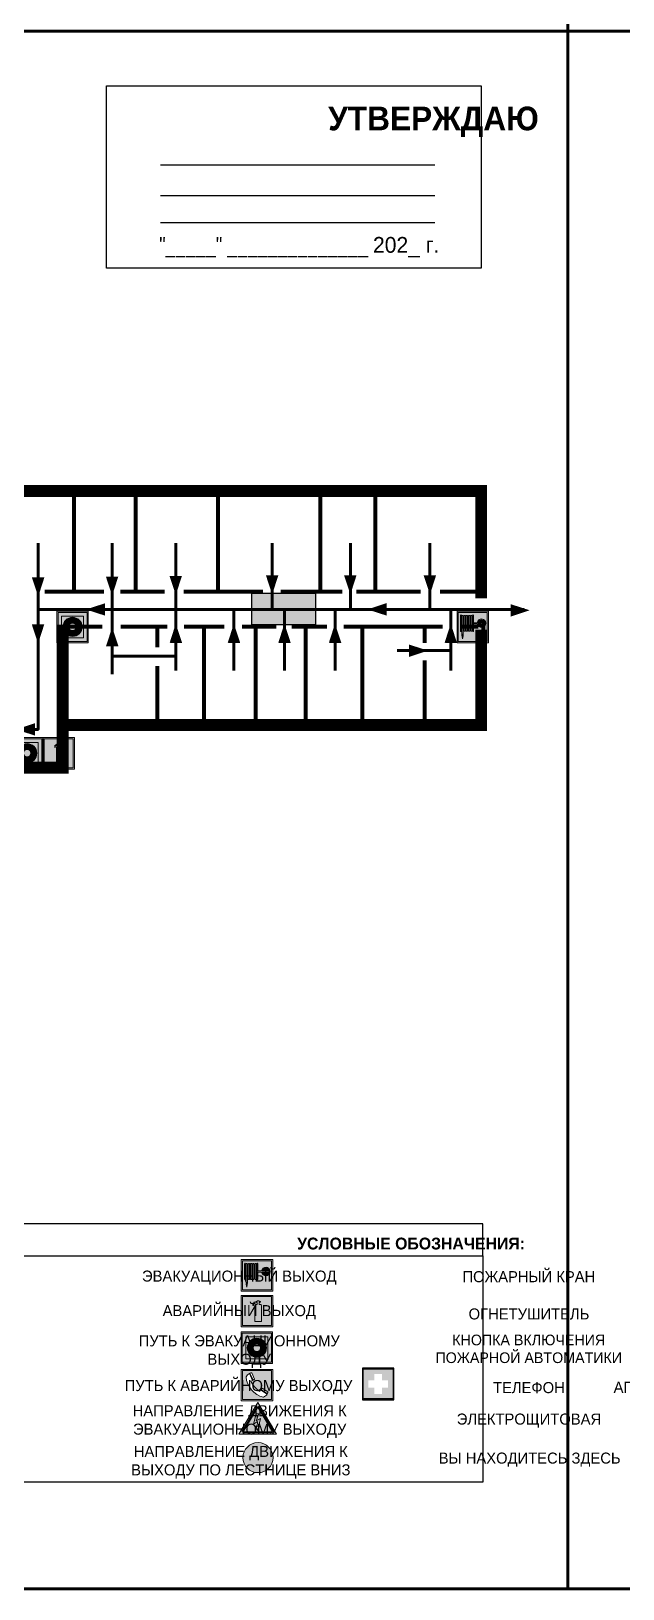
# Model space of a CAD drawing. Header units: millimetres. Extents: x 13810 to 67229, y 12374 to 21950.
# Drawn here: x 22379.6 to 22529.7, y 19083.2 to 19478.2 of the extents above; entities that cross this region are included whole.
import ezdxf

# ---------------------------------------------------------------- set-up
doc = ezdxf.new("R2010")
doc.units = ezdxf.units.MM
doc.layers.add('План_Штампы', color=7, linetype='Continuous')
doc.styles.add('обычный', font='arial.ttf')

# ---------------------------------------------------------------- blocks, each defined once
blk = doc.blocks.new('A$C54414219')
at = {"true_color": 0xffffff}
h = blk.add_hatch(color=7, dxfattribs=at)
h.paths.add_polyline_path([(2.39, -9.45), (2.39, -18.3), (11.23, -18.3), (11.23, -9.45)], flags=0)
h.paths.add_polyline_path([(10.71, -13.87, -1), (2.92, -13.87, -1)], flags=0)
h.paths.add_polyline_path([(8.3, -13.87, -1), (5.33, -13.87, -1)], flags=0)
h.paths.add_polyline_path([(0.41, -7.47), (0.41, -20.27), (13.21, -20.27), (13.21, -7.47)])
h.paths.add_polyline_path([(0.92, -19.77), (12.71, -19.77), (12.71, -7.98), (0.92, -7.98)], flags=16)
h.paths.add_polyline_path([(11.23, -9.45), (11.23, -18.3), (2.39, -18.3), (2.39, -9.45)], flags=0)
at = {"lineweight": 5}
h = blk.add_hatch(color=242, dxfattribs=at)
h.paths.add_polyline_path([(12.71, -7.98), (0.92, -7.98), (0.92, -19.77), (12.71, -19.77)])
h.paths.add_polyline_path([(11.23, -18.3), (2.39, -18.3), (2.39, -9.45), (11.23, -9.45)], flags=16)
h.paths.add_polyline_path([(10.71, -13.87, -1), (2.92, -13.87, -1)], flags=0)
h.paths.add_polyline_path([(8.3, -13.87, -1), (5.33, -13.87, -1)], flags=0)
at = {"true_color": 0xffffff}
h = blk.add_hatch(color=7, dxfattribs=at)
h.paths.add_polyline_path([(2.39, -9.45), (2.39, -18.3), (11.23, -18.3), (11.23, -9.45)])
h.paths.add_polyline_path([(10.71, -13.87, -1), (2.92, -13.87, -1)], flags=16)
h.paths.add_polyline_path([(8.3, -13.87, -1), (5.33, -13.87, -1)], flags=0)
at = {"lineweight": 5}
h = blk.add_hatch(color=242, dxfattribs=at)
h.paths.add_polyline_path([(2.92, -13.87, 1), (10.71, -13.87, 1)])
h.paths.add_polyline_path([(8.3, -13.87, -1), (5.33, -13.87, -1)], flags=16)
at = {"color": 242, "lineweight": 5}
for p, q in [((0.41, -20.27), (0.41, -7.47)), ((0.41, -7.47), (13.21, -7.47)), ((0.41, -7.47), (13.21, -7.47)), ((13.21, -20.27), (13.21, -7.47)), ((0.41, -20.27), (13.21, -20.27))]:
    blk.add_line(p, q, dxfattribs=at)
for points in [[(0.92, -7.98), (12.71, -7.98), (12.71, -19.77), (0.92, -19.77)], [(2.39, -9.45), (11.23, -9.45), (11.23, -18.3), (2.39, -18.3)]]:
    blk.add_lwpolyline(points, close=True, dxfattribs=at)
for radius in [3.89, 1.49]:
    blk.add_circle((6.81, -13.87), radius, dxfattribs=at)
blk = doc.blocks.new('A$C32E8229D')
at = {"true_color": 0xffffff}
blk.add_hatch(color=7, dxfattribs=at).paths.add_polyline_path([(0, 0), (0, -8), (16, -8), (16, 0)])
h = blk.add_hatch(color=126)
h.paths.add_polyline_path([(0.2, -0.2), (15.8, -0.2), (15.8, -7.8), (0.2, -7.8)])
h.paths.add_polyline_path([(13.49, -2.05), (12.08, -2.05), (11.37, -2.63, 0.162397), (11.29, -2.84), (11.29, -3.63), (10.35, -3.63), (10.35, -4.05), (11.68, -4.05), (11.68, -3.48), (12.26, -4.28), (11.29, -5.1), (11.29, -6.78), (11.85, -6.78), (11.85, -5.44), (12.8, -4.64), (12.8, -5.94), (14.46, -5.94), (14.46, -5.39), (13.45, -5.39), (13.45, -3.97), (12.46, -2.59), (13.15, -2.59), (13.69, -3.34), (14.18, -3)], flags=16)
h.paths.add_polyline_path([(10.74, -1.82, 1), (11.8, -1.82, 1)], flags=16)
h.paths.add_polyline_path([(9.39, -3.59), (5.99, -3.59), (6.56, -3.03), (5.91, -3.03), (5.1, -3.83), (5.91, -4.64), (6.56, -4.64), (5.99, -4.09), (9.39, -4.09)], flags=16)
h.paths.add_polyline_path([(4.29, -1.08), (1.72, -1.08), (1.72, -6.6), (4.29, -6.6)], flags=16)
at = {"color": 126}
blk.add_lwpolyline([(16, -8), (0, -8), (0, 0), (16, 0)], close=True, dxfattribs=at)
blk = doc.blocks.new('A$C37112FD5')
at = {"true_color": 0xf5f5ff}
h = blk.add_hatch(color=7, dxfattribs=at)
h.dxf.hatch_style = 1
h.paths.add_polyline_path([(12.8, -7.4), (0, -7.4), (0, -20.2), (12.8, -20.2)])
h.paths.add_polyline_path([(12.29, -7.91), (12.29, -19.69), (0.51, -19.69), (0.51, -7.91)], flags=16)
h.paths.add_polyline_path([(4.98, -9.04, -0.42597), (5.17, -9.22), (5.17, -12.25), (5.17, -15.29, -0.432244), (4.98, -15.47), (4.83, -15.47, -0.42597), (4.64, -15.29), (4.64, -12.25), (4.64, -9.22, -0.432244), (4.83, -9.04)], flags=0)
h.paths.add_polyline_path([(4.28, -9.22), (4.28, -12.25), (4.28, -15.29, -0.432244), (4.09, -15.47), (3.94, -15.47, -0.42597), (3.75, -15.29), (3.75, -12.25), (3.75, -9.22, -0.432244), (3.94, -9.04), (4.09, -9.04, -0.42597)], flags=0)
h.paths.add_polyline_path([(5.72, -9.04), (5.87, -9.04, -0.42597), (6.06, -9.22), (6.06, -12.25), (6.06, -15.29, -0.432244), (5.87, -15.47), (5.72, -15.47, -0.42597), (5.53, -15.29), (5.53, -12.25), (5.53, -9.22, -0.432244)], flags=0)
h.paths.add_polyline_path([(6.42, -8.9), (6.5, -8.9, -0.42597), (6.69, -9.08), (6.69, -12.03), (8.21, -12.03, -15.824349), (8.21, -12.47), (6.69, -12.47), (6.69, -15.42, -0.432244), (6.5, -15.6), (6.42, -15.6)], flags=0)
h.paths.add_polyline_path([(3.39, -9.22), (3.39, -12.25), (3.39, -15.29, -0.432244), (3.2, -15.47), (3.05, -15.47, -0.42597), (2.85, -15.29), (2.85, -12.25), (2.85, -9.22, -0.432244), (3.05, -9.04), (3.2, -9.04, -0.42597)], flags=0)
h.paths.add_polyline_path([(2.5, -9.22), (2.5, -16.71), (1.96, -16.71), (1.96, -9.22, -0.432244), (2.15, -9.04), (2.31, -9.04, -0.42597)], flags=0)
h.paths.add_polyline_path([(1.61, -8.9), (1.61, -15.6), (1.57, -15.6, -0.42597), (1.37, -15.42), (1.37, -12.03), (1.37, -9.09, -0.432244), (1.57, -8.9)], flags=0)
h.paths.add_polyline_path([(9.76, -10.81), (9.76, -12.03), (8.49, -12.03, -0.336371)], flags=0)
h.paths.add_polyline_path([(8.49, -12.47), (9.76, -12.47), (9.76, -13.7, -0.336371)], flags=0)
h.paths.add_polyline_path([(10.11, -10.81, -0.336371), (11.38, -12.03), (10.11, -12.03)], flags=0)
h.paths.add_polyline_path([(10.11, -12.47), (11.38, -12.47, -0.336371), (10.11, -13.7)], flags=0)
h.paths.add_polyline_path([(2.5, -16.84), (2.5, -17.05), (1.97, -17.05), (1.97, -16.84)], flags=0)
h.paths.add_polyline_path([(2.5, -17.24, -0.033778), (2.24, -18.6, -0.033778), (1.97, -17.24)], flags=0)
h = blk.add_hatch(color=242)
h.dxf.hatch_style = 1
h.paths.add_polyline_path([(12.29, -7.91), (0.51, -7.91), (0.51, -19.69), (12.29, -19.69)])
h.paths.add_polyline_path([(6.42, -15.6), (6.42, -8.9), (6.5, -8.9, -0.42597), (6.69, -9.08), (6.69, -12.03), (8.21, -12.03, -15.824349), (8.21, -12.47), (6.69, -12.47), (6.69, -15.42, -0.432244), (6.5, -15.6)], flags=16)
h.paths.add_polyline_path([(5.87, -15.47), (5.72, -15.47, -0.42597), (5.53, -15.29), (5.53, -12.25), (5.53, -9.22, -0.432244), (5.72, -9.04), (5.87, -9.04, -0.42597), (6.06, -9.22), (6.06, -12.25), (6.06, -15.29, -0.432244)], flags=16)
h.paths.add_polyline_path([(4.98, -15.47), (4.83, -15.47, -0.42597), (4.64, -15.29), (4.64, -12.25), (4.64, -9.22, -0.432244), (4.83, -9.04), (4.98, -9.04, -0.42597), (5.17, -9.22), (5.17, -12.25), (5.17, -15.29, -0.432244)], flags=16)
h.paths.add_polyline_path([(4.09, -15.47), (3.94, -15.47, -0.42597), (3.75, -15.29), (3.75, -12.25), (3.75, -9.22, -0.432244), (3.94, -9.04), (4.09, -9.04, -0.42597), (4.28, -9.22), (4.28, -12.25), (4.28, -15.29, -0.432244)], flags=16)
h.paths.add_polyline_path([(3.2, -15.47), (3.05, -15.47, -0.42597), (2.85, -15.29), (2.85, -12.25), (2.85, -9.22, -0.432244), (3.05, -9.04), (3.2, -9.04, -0.42597), (3.39, -9.22), (3.39, -12.25), (3.39, -15.29, -0.432244)], flags=16)
h.paths.add_polyline_path([(2.5, -17.05), (1.97, -17.05), (1.97, -16.84), (2.5, -16.84)], flags=16)
h.paths.add_polyline_path([(2.5, -17.24, -0.033778), (2.24, -18.6, -0.033778), (1.97, -17.24)], flags=16)
h.paths.add_polyline_path([(2.5, -16.71), (1.96, -16.71), (1.96, -9.22, -0.432244), (2.15, -9.04), (2.31, -9.04, -0.42597), (2.5, -9.22)], flags=16)
h.paths.add_polyline_path([(1.61, -15.6), (1.57, -15.6, -0.42597), (1.37, -15.42), (1.37, -12.03), (1.37, -9.09, -0.432244), (1.57, -8.9), (1.61, -8.9)], flags=16)
h.paths.add_polyline_path([(8.49, -12.47), (9.76, -12.47), (9.76, -13.7, -0.336371)], flags=0)
h.paths.add_polyline_path([(10.11, -13.7), (10.11, -12.47), (11.38, -12.47, -0.336371)], flags=0)
h.paths.add_polyline_path([(8.49, -12.03, -0.336371), (9.76, -10.81), (9.76, -12.03)], flags=0)
h.paths.add_polyline_path([(10.11, -12.03), (10.11, -10.81, -0.336371), (11.38, -12.03)], flags=0)
h = blk.add_hatch(color=7, dxfattribs=at)
h.dxf.hatch_style = 1
h.paths.add_polyline_path([(1.61, -8.9), (1.57, -8.9, 0.432244), (1.37, -9.09), (1.37, -12.03), (1.37, -15.42, 0.42597), (1.57, -15.6), (1.61, -15.6)])
h.paths.add_polyline_path([(2.5, -9.22, 0.42597), (2.31, -9.04), (2.15, -9.04, 0.432244), (1.96, -9.22), (1.96, -16.71), (2.5, -16.71)])
h.paths.add_polyline_path([(2.5, -16.84), (1.97, -16.84), (1.97, -17.05), (2.5, -17.05)])
h.paths.add_polyline_path([(2.5, -17.24), (1.97, -17.24, 0.033778), (2.24, -18.6, 0.033778)])
h.paths.add_polyline_path([(3.39, -12.25), (3.39, -9.22, 0.42597), (3.2, -9.04), (3.05, -9.04, 0.432244), (2.85, -9.22), (2.85, -12.25), (2.85, -15.29, 0.42597), (3.05, -15.47), (3.2, -15.47, 0.432244), (3.39, -15.29)])
h.paths.add_polyline_path([(4.28, -12.25), (4.28, -9.22, 0.42597), (4.09, -9.04), (3.94, -9.04, 0.432244), (3.75, -9.22), (3.75, -12.25), (3.75, -15.29, 0.42597), (3.94, -15.47), (4.09, -15.47, 0.432244), (4.28, -15.29)])
h.paths.add_polyline_path([(5.17, -12.25), (5.17, -9.22, 0.42597), (4.98, -9.04), (4.83, -9.04, 0.432244), (4.64, -9.22), (4.64, -12.25), (4.64, -15.29, 0.42597), (4.83, -15.47), (4.98, -15.47, 0.432244), (5.17, -15.29)])
h.paths.add_polyline_path([(6.06, -12.25), (6.06, -9.22, 0.42597), (5.87, -9.04), (5.72, -9.04, 0.432244), (5.53, -9.22), (5.53, -12.25), (5.53, -15.29, 0.42597), (5.72, -15.47), (5.87, -15.47, 0.432244), (6.06, -15.29)])
h.paths.add_polyline_path([(6.69, -12.47), (8.21, -12.47, 15.824349), (8.21, -12.03), (6.69, -12.03), (6.69, -9.08, 0.42597), (6.5, -8.9), (6.42, -8.9), (6.42, -15.6), (6.5, -15.6, 0.432244), (6.69, -15.42)])
h.paths.add_polyline_path([(8.49, -12.47), (9.76, -12.47), (9.76, -13.7, -0.336371)], flags=16)
h.paths.add_polyline_path([(8.49, -12.03, -0.336371), (9.76, -10.81), (9.76, -12.03)], flags=16)
h.paths.add_polyline_path([(10.11, -12.47), (11.38, -12.47, -0.336371), (10.11, -13.7)], flags=16)
h.paths.add_polyline_path([(10.11, -12.03), (10.11, -10.81, -0.336371), (11.38, -12.03)], flags=16)
h = blk.add_hatch(color=242)
h.dxf.hatch_style = 1
h.paths.add_polyline_path([(9.76, -10.81, 0.336371), (8.49, -12.03), (9.76, -12.03)])
h.paths.add_polyline_path([(10.11, -10.81), (10.11, -12.03), (11.38, -12.03, 0.336371)])
h.paths.add_polyline_path([(11.38, -12.47), (10.11, -12.47), (10.11, -13.7, 0.336371)])
h.paths.add_polyline_path([(9.76, -12.47), (8.49, -12.47, 0.336371), (9.76, -13.7)])
at = {"color": 242, "lineweight": 5}
for p, q in [((0, -20.2), (0, -7.4)), ((0, -7.4), (12.8, -7.4)), ((1.37, -12.03), (1.37, -9.08)), ((1.37, -12.03), (1.37, -15.42)), ((1.57, -8.9), (1.61, -8.9)), ((1.61, -8.9), (1.61, -15.6)), ((1.96, -16.71), (1.96, -9.22)), ((2.15, -9.04), (2.31, -9.04)), ((2.5, -16.71), (2.5, -9.22)), ((2.85, -12.25), (2.85, -9.22)), ((2.85, -12.25), (2.85, -15.29)), ((3.05, -9.04), (3.2, -9.04)), ((3.39, -12.25), (3.39, -9.22)), ((3.39, -12.25), (3.39, -15.29)), ((3.75, -12.25), (3.75, -9.22)), ((3.75, -12.25), (3.75, -15.29)), ((3.94, -9.04), (4.09, -9.04)), ((4.28, -12.25), (4.28, -9.22)), ((4.28, -12.25), (4.28, -15.29)), ((4.64, -12.25), (4.64, -9.22)), ((4.64, -12.25), (4.64, -15.29)), ((4.83, -9.04), (4.98, -9.04)), ((5.17, -12.25), (5.17, -9.22)), ((5.17, -12.25), (5.17, -15.29)), ((5.53, -12.25), (5.53, -9.22)), ((5.53, -12.25), (5.53, -15.29)), ((5.72, -9.04), (5.87, -9.04)), ((6.06, -12.25), (6.06, -9.22)), ((6.06, -12.25), (6.06, -15.29)), ((6.42, -8.9), (6.42, -15.6)), ((6.5, -8.9), (6.42, -8.9)), ((6.69, -12.03), (6.69, -9.08)), ((8.21, -12.03), (6.69, -12.03)), ((8.21, -12.47), (6.69, -12.47)), ((6.69, -12.47), (6.69, -15.42)), ((9.76, -12.03), (8.49, -12.03)), ((9.76, -12.47), (8.49, -12.47)), ((9.76, -10.81), (9.76, -12.03)), ((9.76, -12.47), (9.76, -13.7)), ((10.11, -10.81), (10.11, -12.03)), ((11.38, -12.03), (10.11, -12.03)), ((11.38, -12.47), (10.11, -12.47)), ((10.11, -12.47), (10.11, -13.7)), ((12.8, -20.2), (12.8, -7.4)), ((1.57, -15.6), (1.61, -15.6)), ((1.96, -16.71), (2.5, -16.71)), ((1.97, -16.84), (2.5, -16.84)), ((1.97, -17.05), (1.97, -16.84)), ((2.5, -17.05), (1.97, -17.05)), ((1.97, -17.24), (2.5, -17.24)), ((2.5, -16.84), (2.5, -17.05)), ((3.05, -15.47), (3.2, -15.47)), ((3.94, -15.47), (4.09, -15.47)), ((4.83, -15.47), (4.98, -15.47)), ((5.72, -15.47), (5.87, -15.47)), ((6.42, -15.6), (6.5, -15.6)), ((0, -20.2), (12.8, -20.2))]:
    blk.add_line(p, q, dxfattribs=at)
blk.add_lwpolyline([(0.51, -7.91), (12.29, -7.91), (12.29, -19.69), (0.51, -19.69)], close=True, dxfattribs=at)
for centre, radius, start, end in [((1.56, -9.09), 0.182, 87.10267, 180.60715), ((2.15, -9.22), 0.182, 87.10267, 180.60715), ((2.32, -9.22), 0.182, 359.39285, 92.89733), ((3.04, -9.22), 0.182, 87.10267, 180.60715), ((3.21, -9.22), 0.182, 359.39285, 92.89733), ((3.93, -9.22), 0.182, 87.10267, 180.60715), ((4.1, -9.22), 0.182, 359.39285, 92.89733), ((4.82, -9.22), 0.182, 87.10267, 180.60715), ((4.99, -9.22), 0.182, 359.39285, 92.89733), ((5.71, -9.22), 0.182, 87.10267, 180.60715), ((5.88, -9.22), 0.182, 359.39285, 92.89733), ((6.51, -9.09), 0.182, 359.39285, 92.89733), ((9.93, -12.25), 1.74, 187.23185, 172.76815), ((9.93, -12.25), 1.46, 96.99266, 171.35851), ((9.93, -12.25), 1.46, 188.64149, 263.00734), ((9.93, -12.25), 1.46, 8.64149, 83.00734), ((9.93, -12.25), 1.46, 276.99266, 351.35851), ((1.56, -15.42), 0.182, 179.39285, 272.89733), ((12.17, -15.98), 10.27, 187.04098, 194.7793), ((-7.7, -15.98), 10.27, 345.2207, 352.95902), ((3.04, -15.29), 0.182, 179.39285, 272.89733), ((3.21, -15.29), 0.182, 267.10267, 0.60715), ((3.93, -15.29), 0.182, 179.39285, 272.89733), ((4.1, -15.29), 0.182, 267.10267, 0.60715), ((4.82, -15.29), 0.182, 179.39285, 272.89733), ((4.99, -15.29), 0.182, 267.10267, 0.60715), ((5.71, -15.29), 0.182, 179.39285, 272.89733), ((5.88, -15.29), 0.182, 267.10267, 0.60715), ((6.51, -15.42), 0.182, 267.10267, 0.60715)]:
    blk.add_arc(centre, radius, start, end, dxfattribs=at)
blk = doc.blocks.new('A$C3AD82952')
at = {"true_color": 0xf5f5ff}
h = blk.add_hatch(color=7, dxfattribs=at)
h.dxf.hatch_style = 1
h.paths.add_polyline_path([(8.21, 8.73, 0.414214), (7.89, 9.05), (7.22, 9.05), (7.22, 9.92), (7.59, 9.92, 1), (7.57, 10.36), (7.22, 10.36), (7.22, 10.6), (6.43, 10.6), (6.43, 10.36), (6.01, 10.36), (4.74, 9.59), (4.74, 8.69), (4.98, 8.73), (4.98, 9.26), (6.12, 9.91), (6.43, 9.91), (6.43, 9.05), (5.76, 9.05, 0.414214), (5.44, 8.73), (5.44, 2.2), (8.21, 2.2)], flags=0)
h.paths.add_polyline_path([(12.8, 12.8), (0, 12.8), (0, 0), (12.8, 0)])
h.paths.add_polyline_path([(0.51, 12.29), (12.29, 12.29), (12.29, 0.51), (0.51, 0.51)], flags=16)
h.paths.add_polyline_path([(4.74, 9.59), (6.01, 10.36), (6.43, 10.36), (6.43, 10.6), (7.22, 10.6), (7.22, 10.36), (7.59, 10.36, -0.94586), (7.59, 9.92), (7.22, 9.92), (7.22, 9.05), (7.89, 9.05, -0.414214), (8.21, 8.73), (8.21, 2.2), (5.44, 2.2), (5.44, 8.73, -0.414214), (5.76, 9.05), (6.43, 9.05), (6.43, 9.91), (6.12, 9.91), (4.98, 9.26), (4.98, 8.73), (4.74, 8.69)], flags=0)
h = blk.add_hatch(color=242)
h.dxf.hatch_style = 1
h.paths.add_polyline_path([(12.29, 12.29), (0.51, 12.29), (0.51, 0.51), (12.29, 0.51)])
h.paths.add_polyline_path([(4.74, 8.69), (4.74, 9.59), (6.01, 10.36), (6.43, 10.36), (6.43, 10.6), (7.22, 10.6), (7.22, 10.36), (7.59, 10.36, -0.94586), (7.59, 9.92), (7.22, 9.92), (7.22, 9.05), (7.89, 9.05, -0.414214), (8.21, 8.73), (8.21, 2.2), (5.44, 2.2), (5.44, 8.73, -0.414214), (5.76, 9.05), (6.43, 9.05), (6.43, 9.91), (6.12, 9.91), (4.98, 9.26), (4.98, 8.73)], flags=16)
h = blk.add_hatch(color=7, dxfattribs=at)
h.dxf.hatch_style = 1
h.paths.add_polyline_path([(8.21, 8.73, 0.414214), (7.89, 9.05), (7.22, 9.05), (7.22, 9.92), (7.59, 9.92, 1), (7.57, 10.36), (7.22, 10.36), (7.22, 10.6), (6.43, 10.6), (6.43, 10.36), (6.01, 10.36), (4.74, 9.59), (4.74, 8.69), (4.98, 8.73), (4.98, 9.26), (6.12, 9.91), (6.43, 9.91), (6.43, 9.05), (5.76, 9.05, 0.414214), (5.44, 8.73), (5.44, 2.2), (8.21, 2.2)])
at = {"color": 242, "lineweight": 5}
for p, q in [((0, 0), (0, 12.8)), ((0, 12.8), (12.8, 12.8)), ((12.8, 0), (12.8, 12.8)), ((6.01, 10.36), (4.74, 9.59)), ((4.74, 9.59), (4.74, 8.69)), ((4.74, 8.69), (4.98, 8.73)), ((4.98, 9.26), (6.12, 9.91)), ((4.98, 8.73), (4.98, 9.26)), ((5.44, 2.2), (5.44, 8.73)), ((5.76, 9.05), (6.43, 9.05)), ((6.01, 10.36), (6.43, 10.36)), ((6.12, 9.91), (6.43, 9.91)), ((7.22, 10.6), (6.43, 10.6)), ((6.43, 10.6), (6.43, 10.36)), ((6.43, 9.91), (6.43, 9.05)), ((7.22, 10.36), (7.22, 10.6)), ((7.59, 10.36), (7.22, 10.36)), ((7.22, 9.05), (7.22, 9.92)), ((7.59, 9.92), (7.22, 9.92)), ((7.89, 9.05), (7.22, 9.05)), ((8.21, 2.2), (8.21, 8.73)), ((0, 0), (12.8, 0)), ((5.44, 2.2), (8.21, 2.2))]:
    blk.add_line(p, q, dxfattribs=at)
blk.add_lwpolyline([(0.51, 12.29), (12.29, 12.29), (12.29, 0.51), (0.51, 0.51)], close=True, dxfattribs=at)
for centre, radius, start, end in [((5.76, 8.73), 0.32, 90, 180), ((7.58, 10.14), 0.223, 273.18746, 86.81254), ((7.89, 8.73), 0.32, 0, 90)]:
    blk.add_arc(centre, radius, start, end, dxfattribs=at)
blk = doc.blocks.new('A$C3E6D3DDE')
at = {"lineweight": 5}
h = blk.add_hatch(color=40, dxfattribs=at)
h.paths.add_polyline_path([(24.1, 1.45), (16.46, -11.35), (31.74, -11.35)])
h.paths.add_polyline_path([(24.09, -0.46), (30.03, -10.41), (18.14, -10.41)], flags=16)
h.paths.add_polyline_path([(24.54, -3.08), (23.41, -6.02), (25.13, -5.01), (24.33, -8.5), (24.82, -8.27), (23.79, -9.86), (23.4, -8.04), (23.8, -8.43), (24.04, -6.29), (22.39, -7.25), (23.44, -3.08)], flags=0)
h = blk.add_hatch(color=256, dxfattribs=at)
h.paths.add_polyline_path([(24.37, 0.03, 0.567511), (23.82, 0.03), (17.59, -10.4, 0.582454), (17.86, -10.88), (30.32, -10.88, 0.582149), (30.6, -10.4)])
h.paths.add_polyline_path([(24.09, -0.46), (18.14, -10.41), (30.03, -10.41)], flags=16)
h.paths.add_polyline_path([(24.54, -3.08), (23.41, -6.02), (25.13, -5.01), (24.33, -8.5), (24.82, -8.27), (23.79, -9.86), (23.4, -8.04), (23.8, -8.43), (24.04, -6.29), (22.39, -7.25), (23.44, -3.08)], flags=0)
h = blk.add_hatch(color=40, dxfattribs=at)
h.paths.add_polyline_path([(24.09, -0.46), (18.14, -10.41), (30.03, -10.41)])
h.paths.add_polyline_path([(24.82, -8.27), (23.79, -9.86), (23.4, -8.04), (23.8, -8.43), (24.04, -6.29), (22.39, -7.25), (23.44, -3.08), (24.54, -3.08), (23.41, -6.02), (25.13, -5.01), (24.33, -8.5)], flags=16)
at = {"color": 40, "lineweight": 5}
for p, q in [((16.46, -11.35), (24.1, 1.45)), ((24.1, 1.45), (31.74, -11.35))]:
    blk.add_line(p, q, dxfattribs=at)
at = {"lineweight": 5}
for p, q in [((17.59, -10.4), (23.82, 0.03)), ((24.37, 0.03), (30.6, -10.4)), ((18.14, -10.41), (24.09, -0.46)), ((23.44, -3.08), (22.39, -7.25)), ((22.39, -7.25), (24.04, -6.29)), ((23.41, -6.02), (24.54, -3.08)), ((25.13, -5.01), (23.41, -6.02)), ((24.54, -3.08), (23.44, -3.08)), ((24.04, -6.29), (23.8, -8.43)), ((24.09, -0.46), (30.03, -10.41)), ((24.33, -8.5), (25.13, -5.01)), ((17.86, -10.88), (30.32, -10.88)), ((18.14, -10.41), (30.03, -10.41)), ((23.8, -8.43), (23.4, -8.04)), ((23.4, -8.04), (23.79, -9.86)), ((23.79, -9.86), (24.82, -8.27)), ((24.82, -8.27), (24.33, -8.5))]:
    blk.add_line(p, q, dxfattribs=at)
at = {"color": 50, "lineweight": 5}
blk.add_line((31.74, -11.35), (16.46, -11.35), dxfattribs=at)
blk = doc.blocks.new('A$C456E1F9C')
at = {"lineweight": 5}
h = blk.add_hatch(color=242, dxfattribs=at)
h.paths.add_polyline_path([(0.51, -1.47), (0.51, -13.26), (12.29, -13.26), (12.29, -1.47)])
h.paths.add_polyline_path([(5.42, -4.95, -0.254479), (4.78, -5.4), (3.52, -2.53, -0.209735), (4.23, -2.4)], flags=16)
h.paths.add_polyline_path([(8.53, -8.6), (10.87, -10.17), (10.54, -10.76), (8.03, -9.13, -0.192251)], flags=16)
h.paths.add_polyline_path([(4.61, -5.49, 0.005518), (3.87, -5.72, 0.128647), (7.49, -10.01, 0.00809), (7.83, -9.33), (10.47, -10.97, -0.16736), (8.99, -12.25, -0.327862), (1.95, -3.95, -0.166952), (3.36, -2.62)], flags=16)
at = {"color": 242, "lineweight": 5}
for p, q in [((0, -13.77), (0, -0.97)), ((12.8, -0.97), (0, -0.97)), ((4.61, -5.49), (3.36, -2.62)), ((3.52, -2.53), (4.78, -5.4)), ((4.23, -2.4), (5.42, -4.95)), ((12.8, -13.77), (12.8, -0.97)), ((7.83, -9.33), (10.47, -10.97)), ((8.03, -9.13), (10.54, -10.76)), ((10.81, -10.12), (8.53, -8.6)), ((10.54, -10.76), (10.8, -10.3)), ((10.8, -10.3), (10.81, -10.12)), ((0, -13.77), (12.8, -13.77))]:
    blk.add_line(p, q, dxfattribs=at)
blk.add_lwpolyline([(0.51, -1.47), (12.29, -1.47), (12.29, -13.26), (0.51, -13.26)], close=True, dxfattribs=at)
for centre, radius, start, end in [((4.59, -5.34), 2.99, 114.28453, 152.19739), ((11.12, -3.31), 9.19, 183.99153, 256.60086), ((4.02, -3.27), 0.891, 76.32839, 123.70924), ((14.98, -39.1), 35.17, 107.14873, 108.41345), ((13.86, -0.94), 11.08, 205.55365, 234.87622), ((4.68, -4.59), 0.824, 276.9621, 334.07228), ((-13.31, 0.8), 23.44, 332.54871, 334.40268), ((8.94, -9.5), 0.989, 114.40924, 157.93883), ((7.87, -9.46), 3, 291.92908, 329.9329)]:
    blk.add_arc(centre, radius, start, end, dxfattribs=at)
blk = doc.blocks.new('A$C18900ED3')
h = blk.add_hatch(color=126)
h.paths.add_polyline_path([(-0.18, -0.18), (-7.02, -0.18), (-7.02, -7.02), (-0.18, -7.02)])
h.paths.add_polyline_path([(-5.89, -4.46), (-5.89, -2.77), (-4.46, -2.77), (-4.46, -1.31), (-2.77, -1.31), (-2.77, -2.77), (-1.33, -2.77), (-1.33, -4.46), (-2.77, -4.46), (-2.77, -5.89), (-4.46, -5.89), (-4.46, -4.46)], flags=16)
at = {"color": 126}
for p, q in [((-7.2, 0), (-7.2, -7.2)), ((0, 0), (-7.2, 0)), ((0, -7.2), (0, 0)), ((-7.02, -7.02), (-7.02, -0.18)), ((-7.02, -0.18), (-0.18, -0.18)), ((-0.18, -0.18), (-0.18, -7.02)), ((-0.18, -7.02), (-7.02, -7.02)), ((-7.2, -7.2), (0, -7.2))]:
    blk.add_line(p, q, dxfattribs=at)
blk = doc.blocks.new('A$C7B8C2D5B')
at = {"lineweight": 0}
h = blk.add_hatch(color=5, dxfattribs=at)
h.dxf.hatch_style = 1
h.paths.add_polyline_path([(1.4, -3.02, 1), (-2.11, -3.02, 1)])
at = {"color": 5, "lineweight": 0}
blk.add_circle((-0.36, -3.02), 1.75, dxfattribs=at)

msp = doc.modelspace()

# ---------------------------------------------------------------- linework, layer by layer
at = {"color": 2, "lineweight": 100}
for points in [[(21915.78, 19873.18), (22515.78, 19873.18), (22515.78, 19478.18), (21915.78, 19478.18)], [(21915.78, 19478.18), (22515.78, 19478.18), (22515.78, 19083.18), (21915.78, 19083.18)], [(22515.78, 19478.18), (23115.78, 19478.18), (23115.78, 19083.18), (22515.78, 19083.18)]]:
    msp.add_lwpolyline(points, close=True, dxfattribs=at)
for points in [[(22398.72, 19464.29), (22493.72, 19464.29), (22493.72, 19418.08), (22398.72, 19418.08)], [(22350.39, 19167.66), (22494.16, 19167.66), (22494.16, 19175.72), (22350.39, 19175.72)], [(22350.39, 19167.66), (22494.16, 19167.66), (22494.16, 19110.26), (22350.39, 19110.26)]]:
    msp.add_lwpolyline(points, close=True)
for points in [[(22412.47, 19444.24), (22482, 19444.24)], [(22412.47, 19436.48), (22482, 19436.48)], [(22412.47, 19429.69), (22482, 19429.69)]]:
    msp.add_lwpolyline(points)
at = {"lineweight": 100}
for points, const_width in [([(21941.83, 19332.73), (21941.83, 19361.44), (22061.02, 19361.44), (22061.02, 19326.83), (22075.35, 19326.83), (22075.35, 19320.23), (22204.15, 19320.23), (22204.15, 19327.86), (22235.18, 19327.86), (22235.18, 19320.23), (22363.22, 19320.23), (22363.22, 19326.66), (22376.01, 19326.66), (22376.01, 19361.58), (22493.78, 19361.58), (22493.78, 19334.32)], 3), ([(22390.48, 19361.87), (22390.48, 19335.65)], 1), ([(22406.16, 19361.87), (22406.16, 19336)], 1), ([(22427.01, 19361.88), (22427.01, 19336.02)], 1), ([(22452.94, 19361.88), (22452.94, 19336.02)], 1), ([(22466.92, 19361.88), (22466.92, 19336.02)], 1), ([(22383.04, 19336.02), (22398.11, 19336.02)], 1), ([(22402.25, 19336.02), (22413.53, 19336.02)], 1), ([(22418.31, 19336.02), (22438.39, 19336.02)], 1), ([(22442.91, 19336.02), (22458.56, 19336.02)], 1), ([(22462.07, 19336.02), (22478.43, 19336.02)], 1), ([(22483.31, 19336.02), (22492.72, 19336.02)], 1), ([(22493.78, 19326.42), (22493.78, 19302.25), (22387.62, 19302.25), (22387.62, 19291.42), (22376.05, 19291.42), (22376.05, 19250.45), (22063.82, 19250.45), (22063.82, 19291.27), (22048.49, 19291.27), (22048.49, 19302.88), (21941.83, 19302.88), (21941.83, 19329.05)], 3), ([(22397.67, 19327.14), (22386.12, 19327.14)], 1), ([(22387.62, 19302.25), (22387.62, 19327.15)], 3), ([(22414.14, 19327.14), (22402.33, 19327.14)], 1), ([(22411.62, 19327.14), (22411.62, 19321.96)], 1), ([(22428.61, 19327.14), (22418.4, 19327.14)], 1), ([(22423.47, 19327.14), (22423.47, 19302.12)], 1), ([(22441.8, 19327.14), (22433.09, 19327.14)], 1), ([(22436.54, 19327.14), (22436.54, 19302.12)], 1), ([(22454.65, 19327.14), (22445.74, 19327.14)], 1), ([(22449.28, 19327.27), (22449.28, 19302.25)], 1), ([(22470.17, 19327.14), (22458.91, 19327.14)], 1), ([(22463.65, 19327.27), (22463.65, 19302.25)], 1), ([(22484.03, 19327.14), (22469.35, 19327.14)], 1), ([(22479.43, 19327.27), (22479.43, 19323.03)], 1), ([(22493.08, 19327.14), (22488.67, 19327.14)], 1), ([(22494.28, 19327.27), (22494.28, 19302.25)], 1), ([(22411.62, 19317.16), (22411.62, 19302.12)], 1), ([(22479.43, 19318.66), (22479.43, 19302.25)], 1)]:
    msp.add_lwpolyline(points, dxfattribs=dict(at, const_width=const_width))
at = {"color": 126, "lineweight": 100, "true_color": 0x008754}
for points in [[(22068.56, 19301.7), (22068.56, 19285.59), (22371.97, 19285.59), (22371.97, 19301.11), (22381.4, 19301.11), (22381.4, 19348.31)], [(22400.17, 19348.31), (22400.17, 19315.16)], [(22416.31, 19331.53), (22416.31, 19348.31)], [(22440.75, 19331.53), (22440.75, 19348.31)], [(22460.58, 19331.53), (22460.58, 19348.31)], [(22480.76, 19331.53), (22480.76, 19348.31)], [(22381.4, 19331.53), (22486.04, 19331.53)], [(22416.31, 19331.53), (22416.31, 19316.06)], [(22431.04, 19331.53), (22431.04, 19316.06)], [(22443.86, 19331.53), (22443.86, 19316.06)], [(22456.69, 19331.53), (22456.69, 19316.06)], [(22486.04, 19331.53), (22486.04, 19316.06)], [(22486.04, 19331.53), (22504.68, 19331.53)], [(22416.31, 19319.66), (22400.17, 19319.66)], [(22472.43, 19321.12), (22486.04, 19321.12)]]:
    msp.add_lwpolyline(points, dxfattribs=at)
at = {"layer": 'План_Штампы', "color": 126, "true_color": 0x008754}
for points in [[(22379.81, 19339.65), (22382.98, 19339.65), (22381.42, 19334.79)], [(22398.57, 19339.89), (22401.73, 19339.88), (22400.17, 19335.03)], [(22414.71, 19340.05), (22417.87, 19340.05), (22416.31, 19335.2)], [(22439.16, 19340.2), (22442.32, 19340.19), (22440.76, 19335.34)], [(22458.99, 19340.2), (22462.15, 19340.19), (22460.59, 19335.34)], [(22479.17, 19340.2), (22482.33, 19340.19), (22480.77, 19335.34)], [(22398.39, 19333.12), (22398.39, 19329.96), (22393.54, 19331.52)], [(22469.77, 19333.14), (22469.76, 19329.98), (22464.91, 19331.54)], [(22501.21, 19329.72), (22501.21, 19332.88), (22506.07, 19331.32)], [(22379.79, 19327.75), (22382.95, 19327.74), (22381.39, 19322.89)], [(22417.91, 19323.06), (22414.75, 19323.07), (22416.31, 19327.92)], [(22432.64, 19323.06), (22429.48, 19323.07), (22431.04, 19327.92)], [(22445.46, 19323.06), (22442.3, 19323.07), (22443.86, 19327.92)], [(22458.29, 19323.06), (22455.13, 19323.07), (22456.69, 19327.92)], [(22487.64, 19323.06), (22484.48, 19323.07), (22486.04, 19327.92)], [(22401.77, 19322.17), (22398.61, 19322.18), (22400.17, 19327.03)], [(22475.43, 19319.49), (22475.43, 19322.65), (22480.29, 19321.09)], [(22380.63, 19302.7), (22380.63, 19299.54), (22375.78, 19301.1)]]:
    msp.add_solid(points, dxfattribs=at)

# ---------------------------------------------------------------- block references
for name, p, xscale, yscale, zscale in [('A$C54414219', (22385.87, 19335.78), 0.625, 0.625, 0.625), ('A$C37112FD5', (22487.64, 19335.69), 0.6249984004534781, 0.6249984004534781, 0.6249984004534781), ('A$C54414219', (22374.38, 19303.74), 0.625, 0.625, 0.625), ('A$C3AD82952', (22382.63, 19291.07), 0.625, 0.625, 0.625), ('A$C37112FD5', (22432.92, 19171.31), 0.6249984004534781, 0.6249984004534781, 0.6249984004534781), ('A$C3AD82952', (22432.92, 19149.6), 0.625, 0.625, 0.625), ('A$C54414219', (22432.61, 19152.98), 0.625, 0.625, 0.625), ('A$C456E1F9C', (22432.92, 19139.44), 0.625, 0.625, 0.625), ('A$C18900ED3', (22471.65, 19139.15), 1.111111111007631, 1.111111111007631, 1.111111111007631), ('A$C3E6D3DDE', (22422.05, 19129.51), 0.625, 0.625, 0.625), ('A$C7B8C2D5B', (22437.95, 19123.03), 2.177419353276491, 2.177419353276491, 2.177419353276491)]:
    msp.add_blockref(name, p, dxfattribs=dict(xscale=xscale, yscale=yscale, zscale=zscale))
at = {"layer": 'План_Штампы', "color": 126, "true_color": 0x008754, "xscale": 1.012510887696, "yscale": 1.012510887696, "zscale": 1.012510887696, "rotation": 359.9978653237144}
msp.add_blockref('A$C32E8229D', (22435.58, 19335.7), dxfattribs=at)

# ---------------------------------------------------------------- texts
at = {"lineweight": 0, "attachment_point": 5, "style": 'обычный'}
for s, insert, char_height, width in [('\\pi-18,l18,t18;{\\fProxima Nova Rg|b1|i0|c204|p2;УТВЕРЖДАЮ\\H1.1997x; }', (22481.66, 19455.17), 6, 126.6484), ('{\\fArial Narrow|b0|i0|c204|p34;"_____" ______________ \\fProxima Nova Rg|b0|i0|c204|p2;202_ г. }', (22447.63, 19423.41), 4, 78.6503), ('{\\fProxima Nova Rg|b1|i0|c204|p2;УСЛОВНЫЕ ОБОЗНАЧЕНИЯ:\\H1.1997x; }', (22475.98, 19170.72), 3, 175.1736), ('\\pi-8.4,l8.4,t8.4;{\\fProxima Nova Rg|b0|i0|c204|p2;ЭВАКУАЦИОННЫЙ ВЫХОД\\H1.6404x; }', (22432.4, 19162.08), 2.8, 126.6484), ('\\pi-8.4,l8.4,t8.4;{\\fProxima Nova Rg|b0|i0|c204|p2;ПОЖАРНЫЙ КРАН\\H1.6404x; }', (22505.86, 19162.32), 2.8, 126.6484), ('\\pi-8.4,l8.4,t8.4;{\\fProxima Nova Rg|b0|i0|c204|p2;АВАРИЙНЫЙ ВЫХОД\\H1.6404x; }', (22432.42, 19153.32), 2.8, 126.6484), ('\\pi-8.4,l8.4,t8.4;{\\fProxima Nova Rg|b0|i0|c204|p2;ОГНЕТУШИТЕЛЬ\\H1.1997x; }', (22505.89, 19152.87), 2.8, 126.6484), ('\\pi-8.4,l8.4,t8.4;{\\fProxima Nova Rg|b0|i0|c204|p2;ПУТЬ К ЭВАКУАЦИОННОМУ \\PВЫХОДУ }', (22432.41, 19143.33), 2.8, 126.6484), ('\\pi-8.1,l8.1,t8.1;{\\fProxima Nova Rg|b0|i0|c204|p2;КНОПКА ВКЛЮЧЕНИЯ\\PПОЖАРНОЙ АВТОМАТИКИ}', (22505.83, 19144.02), 2.7, 126.6484), ('\\pi-8.4,l8.4,t8.4;{\\fProxima Nova Rg|b0|i0|c204|p2;ПУТЬ К АВАРИЙНОМУ ВЫХОДУ \\H1.6404x; }', (22432.22, 19134.33), 2.8, 126.6484), ('\\pi-8.4,l8.4,t8.4;{\\fProxima Nova Rg|b0|i0|c204|p2;ТЕЛЕФОН\\H1.1997x; }', (22505.87, 19134.19), 2.8, 126.6484), ('\\pi-8.4,l8.4,t8.4;{\\fProxima Nova Rg|b0|i0|c204|p2;АПТЕЧКА\\H1.1667x; }', (22535.93, 19134.28), 2.8, 126.6484), ('\\pi-8.4,l8.4,t8.4;{\\fProxima Nova Rg|b0|i0|c204|p2;НАПРАВЛЕНИЕ ДВИЖЕНИЯ К \\PЭВАКУАЦИОННОМУ ВЫХОДУ}', (22432.51, 19125.6), 2.8, 126.6484), ('\\pi-8.4,l8.4,t8.4;{\\fProxima Nova Rg|b0|i0|c204|p2;ЭЛЕКТРОЩИТОВАЯ\\H1.1997x; }', (22505.88, 19125.82), 2.8, 126.6484), ('\\pi-8.4,l8.4,t8.4;{\\fProxima Nova Rg|b0|i0|c204|p2;НАПРАВЛЕНИЕ ДВИЖЕНИЯ К \\PВЫХОДУ ПО ЛЕСТНИЦЕ ВНИЗ}', (22432.8, 19115.28), 2.8, 126.6484), ('\\pi-8.4,l8.4,t8.4;{\\fProxima Nova Rg|b0|i0|c204|p2;ВЫ НАХОДИТЕСЬ ЗДЕСЬ\\H1.1997x; }', (22506.06, 19115.93), 2.8, 126.6484)]:
    msp.add_mtext(s, dxfattribs=dict(at, insert=insert, char_height=char_height, width=width))

doc.saveas('drawing.dxf')
